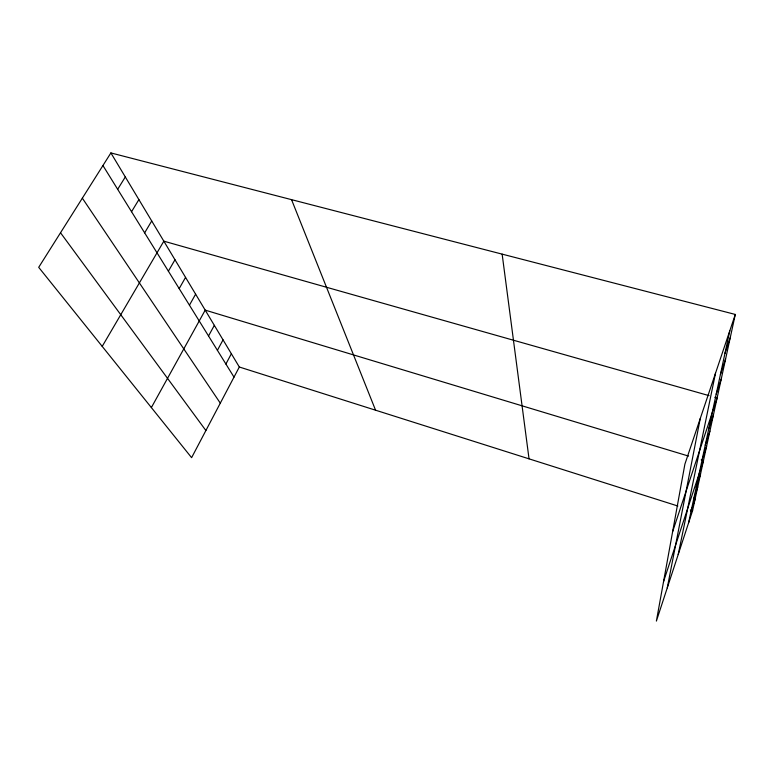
<?xml version="1.0" encoding="UTF-8"?>
<svg xmlns="http://www.w3.org/2000/svg" width="774" height="774" viewBox="0 0 774 774"><rect width="100%" height="100%" fill="white"/><g stroke="black" fill="none" stroke-linecap="round" stroke-linejoin="round"><path stroke-width="1.16" d="M667.256 587.901L700.238 418.57M678.198 554.542L715.495 373.262M688.56 522.934L729.795 330.788M735.3 314.447L684.903 464.119L656.381 621.077L692.575 510.685L735.3 314.447L110.895 152.923L38.7 267.33L191.604 457.666L239.321 367.011L110.895 152.923M693.543 499.752L697.742 486.962M690.989 511.643L695.091 499.133M702.076 459.959L706.604 446.279M663.56 581.555L703.489 460.598L701.196 459.901M696.232 487.204L700.538 474.133M672.645 531.593L717.13 397.923L714.818 397.275M708.645 429.367L713.405 415.028M705.259 445.118L709.903 431.108M720.41 374.558L725.586 359.078M716.182 394.227L721.213 379.154M724.928 353.466L730.269 337.561M225.892 364.032L231.368 353.747M217.407 350.332L223.047 339.873M208.525 335.993L214.33 325.351M151.365 407.579L205.207 310.132L688.589 456.099M189.446 305.188L195.619 294.168M179.181 288.615L185.557 277.392M168.384 271.19L174.982 259.754M102.207 346.384L163.836 241.169L709.052 395.64M144.641 232.848L151.714 220.967M131.541 211.718L138.894 199.605M117.667 189.311L125.311 176.956M239.321 367.011L677.869 506.022M690.321 509.969L692.575 510.685M60.517 232.761L205.884 430.528M82.344 198.163L220.3 403.148M102.942 165.53L234.009 377.122M291.546 199.653L375.564 410.201M502.142 254.133L529.039 458.847"/></g></svg>
